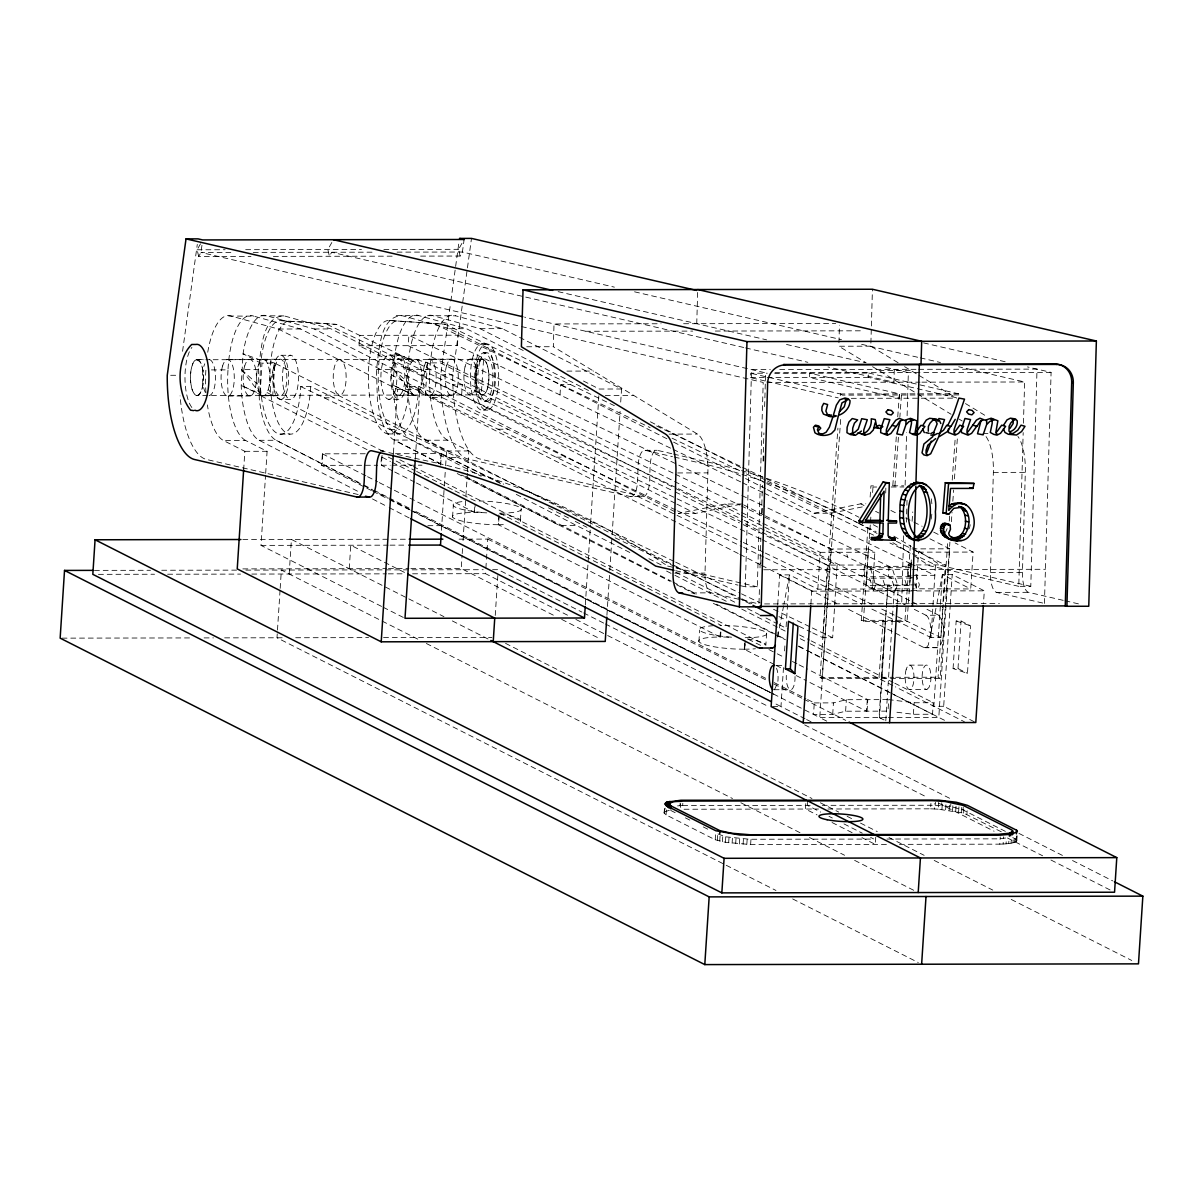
<?xml version="1.0" encoding="UTF-8"?>
<svg xmlns="http://www.w3.org/2000/svg" width="1203" height="1203" viewBox="0 0 1203 1203"><rect width="100%" height="100%" fill="white"/><g stroke="black" fill="none" stroke-linecap="round" stroke-linejoin="round"><path stroke-width="0.75" stroke-dasharray="5 3.75" d="M675.048 511.786L314.224 328.96L267.261 315.938A63.263 22.857 89.9 0 0 243.066 353.742L241.217 385.471A60.721 21.94 89.9 0 0 259.216 440.298L359.186 492.057M675.289 503.29L331.171 328.93L284.194 315.908C260.946 316.088 261.171 353.186 258.419 369.622L259.382 400.945L262.013 415.05A60.721 21.94 89.9 0 0 276.149 440.283L361.787 484.629M666.928 438.764L449.501 328.72L402.223 315.697C378.99 315.893 379.201 352.99 376.449 369.411L377.411 400.749L380.043 414.855A60.721 21.94 89.9 0 0 394.193 440.072L440.358 463.907M588.523 390.494L466.433 328.705L419.17 315.682A63.263 22.857 89.9 0 0 394.975 353.487L393.125 385.216A60.721 21.94 89.9 0 0 411.125 440.042L481.23 476.268M759.394 589.545L758.973 603.936L711.078 592.853A18.316 6.617 89.9 0 1 705.003 573.094L707.89 472.884A36.616 13.233 89.9 0 0 697.469 434.072L553.365 346.72L554.012 323.938L661.064 323.757M696.748 323.697L697.68 291.337M765.168 380.99L750.567 377.622L750.687 373.231L767.288 373.201M521.455 326.554L763.198 382.434L757.334 586.793L745.319 586.808L751.544 369.607L770.326 369.577M760.01 567.891L760.867 537.891M761.574 513.516L762.386 485.38M763.078 461.005L763.89 432.869M764.642 406.614L765.604 372.855L524.613 317.141M760.792 563.56L760.897 559.831M762.236 513.245L762.401 507.651M763.74 461.065L763.905 455.471M838.942 342.735L839.438 325.216M840.371 393.967L842.431 395.125L960.475 394.915L958.415 393.757L840.371 393.967L840.28 396.885L840.371 393.967L750.687 373.231M956.28 397.682L868.611 377.411L868.731 373.035L774.672 373.201M898.115 362.735L870.807 346.178L871.333 327.817M871.378 325.983L872.431 289.246M885.709 493.05L885.859 487.591M894.28 369.366L893.919 382.208L827.98 366.96M903.664 535.771L901.709 603.695L905.288 604.507M905.122 485.14L906.626 432.629M907.107 415.742L908.34 372.614L882.912 366.735M1042.685 603.034L996.55 592.372A18.316 6.617 89.9 0 1 990.475 572.598L993.362 472.403A36.616 13.233 89.9 0 0 985.934 436.463M918.701 369.321L1037.016 369.11L1030.791 586.327L1018.761 586.342L1023.182 432.599M1023.452 423.23L1024.625 381.983L958.701 366.75M1063.196 600.342L1028.52 592.327A18.316 6.617 89.9 0 1 1022.445 572.553L1025.317 472.343A36.616 13.233 89.9 0 0 1017.903 436.418M1044.445 603.44L1051.091 372.374L1027.467 366.915M322.735 453.832L322.133 464.102M673.936 561.35L310.554 386.524L300.72 386.539L300.314 393.712A56.767 20.511 89.9 0 1 276.57 432.975A56.767 20.511 89.9 0 1 260.269 370.765A56.767 20.511 89.9 0 1 281.171 320.66L336.93 324.419L676.718 487.907M310.554 386.524L310.148 393.697A56.767 20.511 89.9 0 1 286.404 432.96A56.767 20.511 89.9 0 1 270.104 370.75A56.767 20.511 89.9 0 1 291.006 320.645M675.77 509.997L418.794 386.343L408.96 386.358L408.554 393.531A56.767 20.511 89.9 0 1 384.81 432.794A56.767 20.511 89.9 0 1 368.509 370.584A56.767 20.511 89.9 0 1 389.411 320.479L445.155 324.239L614.372 405.667M418.794 386.343L418.373 393.516A56.767 20.511 89.9 0 1 394.629 432.779A56.767 20.511 89.9 0 1 378.343 370.569A56.767 20.511 89.9 0 1 399.246 320.464M367.035 449.636L260.028 395.441L261.998 363.171L274.69 363.126L736.281 596.883M383.08 451.305L272.735 395.411L274.84 362.84M760.491 538.914L359.035 345.757L359.682 335.366L458.072 335.201L457.441 345.592L671.439 448.569M461.636 395.125L462.283 384.734L452.448 384.749M560.012 394.96L560.643 384.569L570.478 384.539M766.206 530.959L837.123 565.079L832.656 637.725L822.822 637.74L824.536 609.801M824.656 607.936L827.288 565.094L741.168 523.666M911.438 578.117L869.574 578.192L863.784 575.41L864.416 565.019L827.288 565.094M913.257 578.117L910.31 576.703L910.942 566.312L889.092 566.342L888.446 576.733L891.408 578.162L895.363 590.387L897.573 584.929L892.07 567.771L763.8 506.057M864.416 565.019L867.258 566.387L866.626 576.778L910.31 576.703L907.483 575.335L908.13 564.944L945.302 564.899L942.671 607.741M942.566 609.59L940.851 637.53L931.017 637.545L935.468 564.914L889.889 542.974M243.638 469.997L244.841 451.32L223.608 440.584A60.721 21.94 89.9 0 1 207.367 404.93M381.562 606.417L261.021 545.38L265.547 475.275M265.668 473.426L267.096 451.29L245.728 440.539L223.608 440.584M280.058 590.192L276.991 637.77L775.965 890.461M280.179 588.357L281.367 570.057L417.997 639.244M289.186 574.011L291.412 539.425L443.952 616.673M371.291 490.478L321.652 465.35L322.404 453.832L365.441 453.757M349.246 568.718L350.765 545.23L406.012 573.199M381.441 457.02L380.9 465.245L390.238 465.23M382.058 455.366L381.411 465.245L393.08 471.155M393.426 452.96L397.546 389.381L278.359 329.021L231.653 316.209A63.263 22.857 89.9 0 0 207.457 354.013M415.351 458.208L419.802 389.336L300.615 328.975L253.773 316.163L225.683 316.028M440.659 465.155L441.411 453.621L394.644 453.696M441.456 530.312L444.193 487.877M444.313 486.042L445.516 467.591M445.636 465.741L446.584 450.99L425.501 440.238A60.721 21.94 89.9 0 1 407.772 369.577A63.263 22.857 89.9 0 1 433.546 315.863L480.102 328.675L524.012 350.915M452.569 517.064L453.32 505.531M553.32 615.154L461.245 568.523L462.087 555.455M462.208 553.591L462.569 547.997M463.05 540.523L465.832 497.606M465.952 495.741L467.396 473.335M467.516 471.471L468.854 450.945L447.621 440.193L425.501 440.238M483.576 359.351L485.17 360.93A17.865 6.451 89.9 0 1 488.779 380.283A17.865 6.451 89.9 0 1 482.989 394.885L481.29 394.764L483.576 359.351L205.788 359.727M474.493 507.546L474.177 512.493A33.985 5.729 3.7 0 0 454.614 518.643A33.985 5.729 3.7 0 0 498.388 524.719L499.516 513.185A33.985 5.729 3.7 0 0 519.125 507.019A33.985 5.729 3.7 0 0 475.35 500.944L469.922 498.433M486.764 512.869A33.985 5.729 3.7 0 0 474.599 512.478L475.23 504.252M567.5 615.184L485.531 573.681L485.771 570.042M485.877 568.222L486.358 560.944M486.478 559.124L487.771 539.094L455.982 539.155M728.672 637.199A33.985 5.729 3.7 0 0 720.056 637.004L498.313 524.703L498.944 514.824M495.245 615.44L497.967 573.35M520.433 520.132L521.17 508.598M585.32 604.959L590.508 524.914M590.628 523.049L599.049 392.749M606.913 615.259L609.695 572.252M609.816 570.387L611.996 536.718M612.116 534.854L620.101 411.441M620.703 402.088L621.56 388.99L502.358 328.645L455.666 315.818L427.576 315.682M886.416 844.386L750.627 844.581L725.424 842.28L715.214 839.769L666.071 814.882L664.086 812.957L664.627 806.927M664.342 813.619L664.703 808.221M664.086 812.957L665.139 808.145M666.071 814.882L666.417 809.484M677.53 805.89L679.996 805.694L680.191 802.702M680.432 807.454L680.657 803.845M679.996 805.694L682.672 805.574L682.868 802.566M698.913 641.59L699.65 630.056M720.056 637.004L720.371 632.056M720.883 632.056L720.567 637.004A33.985 5.729 3.7 0 0 699.65 642.372A33.985 5.729 3.7 0 0 736.116 649.049L744.732 649.244L745.274 641.004M715.214 839.769L715.68 832.566M717.349 840.476L717.695 835.062M719.74 841.108L720.191 833.905M722.432 841.709L722.898 834.506M725.424 842.28L725.785 836.882L714.717 832.702M728.672 842.792L729.138 835.589M774.386 664.507L744.221 649.244L744.792 640.988M732.101 843.258L732.567 836.055M744.642 649.229L745.183 640.988M735.68 843.664L736.025 838.265M739.364 844.01L739.83 836.807M743.093 844.265L743.559 837.062M746.822 844.461L747.289 837.258M750.627 844.581L751.093 837.378M766.627 633.124L765.875 644.658A33.985 5.729 3.7 0 0 745.995 638.748M777.724 604.568L779.634 574.884L789.469 574.869L817.814 589.214L914.295 588.808M783.484 667.605L780.973 706.567L805.018 718.747M784.567 650.913L784.927 645.349M786.115 626.808L789.469 574.869L783.95 604.041M810.882 604.117L811.724 591.139L779.634 574.884M817.814 589.214L820.19 552.327L761.815 522.734M805.799 803.634L805.439 809.048L817.078 814.927M807.559 802.356L807.363 805.363L820.672 812.1M807.589 699.529L814.281 702.913L813.544 714.447L832.702 714.417L845.604 711.214L887.979 711.138L888.731 699.62L914.13 702.747L933.287 702.717L932.551 714.251L913.393 714.281L893.423 711.815M765.364 515.907L830.687 549.034L819.784 717.62L828.521 722.041M832.702 714.417L833.438 702.883L846.356 699.695L888.731 699.62M845.604 711.214L846.356 699.695M868.386 548.974L874.852 552.237L872.476 588.869L866.025 585.59L868.386 548.974L830.687 549.034M867.288 699.65L866.536 711.184L807.89 681.484M867.047 711.184L867.799 699.65L809.153 669.951M886.476 607.861L887.889 585.56L866.025 585.59M875.739 837.198L875.273 844.401L861.965 837.664M885.799 720.792L893.182 605.786M893.318 603.921L894.265 589.094L887.889 585.56M897.182 603.966L898.024 590.989L894.265 589.094M911.318 559.876L909.663 585.515L887.799 585.56L886.325 607.861M915.257 550.538L918.49 552.162L916.115 588.793L970.731 588.959L973.107 552.072L955.107 542.959M913.393 714.281L914.13 702.747M940.34 606.147L933.859 706.296L964.355 721.74M940.46 604.282L942.385 574.613L952.22 574.583L984.31 590.838L983.468 603.831M827.859 809.002L930.581 808.822L930.927 803.424M929.934 538.824L949.708 548.824L938.791 717.409L947.573 721.845M930.581 808.822L934.475 808.972L934.821 803.559M822.25 805.333L935.212 805.258L935.408 802.266M974.189 721.725L943.693 706.281L950.175 606.117M950.295 604.267L952.22 574.583M1001.302 831.799L963.633 813.108L938.205 809.183L938.596 802.446M1005.392 831.378L963.032 809.935L953.362 807.213L941.588 805.694L941.784 802.687M941.934 809.469L942.4 802.266M953.077 668.582L956.159 621.004L961.062 621.004L970.535 625.801L967.468 673.364L953.077 668.582L957.994 668.567L967.468 673.364M945.603 809.814L945.949 804.416M957.994 668.567L961.062 621.004M949.152 810.236L949.498 804.837M950.641 806.762L950.836 803.754M952.535 810.717L952.881 805.318M955.708 811.258L956.054 805.845M958.626 811.83L958.986 806.431M961.257 812.446L961.603 807.048M963.032 809.935L963.227 806.927M963.633 813.108L963.859 809.514M966.911 814.371L967.137 810.777M899.438 844.356L999.783 844.16L1000.249 836.957M999.783 844.16L1003.107 844.025L1003.558 836.822M1003.107 844.025L1006.054 843.829L1006.4 838.416M1006.054 843.829L1008.715 843.544L1009.061 838.145M1008.715 843.544L1011.046 843.198L1011.392 837.799M1011.046 843.198L1013.016 842.792L1013.362 837.378M1013.016 842.792L1014.595 842.311L1014.941 836.912M1014.595 842.311L1015.753 841.784L1016.114 836.386M1015.753 841.784L1016.806 840.596L1016.279 835.664M1016.505 841.213L1016.971 834.01M1016.806 840.596L1017.016 834.566M738.206 553.515L425.396 395.14L427.501 362.584M441.065 453.621L440.343 463.576L394.193 440.072L411.125 440.042M945.077 609.38L940.129 678.372L822.07 678.582L820.01 677.424L837.92 428.118M822.07 678.582L827.032 609.575M827.168 607.71L840.822 417.501M896.115 621.455L863.333 621.515L861.273 620.357L868.115 525.094M870.13 497.08L870.927 485.862L876.401 485.862M863.333 621.515L869.152 540.553M869.288 538.703L870.34 523.937M870.476 522.087L870.867 516.553M872.596 492.553L872.987 487.02L870.927 485.862M898.415 437.321L894.852 486.989L892.791 485.832L896.4 435.486M897.739 416.839L899.393 393.862L809.709 373.141L809.589 377.516L899.273 398.238L899.393 393.862L901.453 395.02L899.874 417.095M911.272 562.628L907.047 621.44L904.987 620.282L910.626 541.831M912.1 521.29L912.761 511.937M931.829 514.147L930.836 521.651M940.129 678.372L938.054 677.229L947.799 541.606M949.272 521.094L949.678 515.516M952.22 480.102L955.287 437.23M945.212 607.515L949.904 542.237M951.378 521.726L952.039 512.403M952.851 501.215L953.648 490.027M954.445 478.839L957.393 437.817M907.032 500.237L906.4 522.177M182.57 351.321L197.292 244.389M201.954 245.307L200.961 252.465L198.69 256.495L250.976 256.404M671.725 453.666L657.184 450.298A18.316 6.617 89.9 0 0 650.056 467.02L649.695 479.877A18.316 6.617 89.9 0 1 642.567 496.598L630.552 496.613L468.057 459.05A82.27 29.714 89.9 0 1 440.704 374.84L450.599 302.945M450.854 301.096L458.975 242.104M642.567 496.598L480.072 459.035A82.27 29.714 89.9 0 1 452.719 374.825L467.185 269.743M467.441 267.893L471.501 238.405M783.604 605.861L777.394 638.688A16.406 5.925 89.9 0 0 777.935 630.327M848.611 609.425L923.889 647.53A16.406 5.925 89.9 0 0 928.31 644.913L936.52 605.605M936.866 603.786L942.385 574.613L970.731 588.959M969.392 528.538L970.22 524.734M268.329 389.381L274.69 363.126L262.72 359.276L259.487 362.449A18.316 6.617 89.9 0 0 260.465 394.073L262.104 395.531A18.316 6.617 89.9 0 0 267.051 392.584L268.329 389.381L272.735 395.411L260.028 395.441M414.012 395.276L393.125 385.216L414.012 395.276A18.316 6.617 89.9 0 0 418.96 392.328L427.606 362.87L440.298 362.87L739.665 514.463M945.408 532.478L947.152 528.613M915.994 574.267L919.408 584.884L917.182 590.342L873.498 590.417L875.724 584.959L870.205 567.801L867.258 566.387L889.107 566.342M198.69 256.495L197.142 249.773L201.893 241.337M331.817 242.525L327.848 249.547L329.411 256.269L331.682 252.254L743.74 347.487M460.132 256.044L458.569 249.322L464.132 239.487L462.403 252.028L460.132 256.044L417.17 256.119M376.449 369.411L393.396 369.381L412.373 393.802A18.316 6.617 89.9 0 1 411.396 362.193L414.614 359.02L427.606 362.87L673.454 487.365M774.627 689.379L777.679 682.778A12.21 4.406 89.9 0 0 776.536 668.251M926.911 689.454L929.062 687.334L930.536 682.522A12.21 4.421 89.9 0 0 927.693 665.515A12.21 4.421 89.9 0 0 922.13 676.146A12.21 4.421 89.9 0 0 926.911 689.454L909.964 689.484M664.898 811.754L669.304 810.296M886.912 839.047L998.069 838.837L1009.272 837.664M741.905 504.012L724.973 504.042L678.387 513.486L695.334 513.455L740.116 504.373M767.273 489.546L814.115 513.245L860.746 503.816L865.829 503.801M814.115 513.245L831.047 513.215L865.122 506.328M744.221 649.244L752.01 649.019A33.985 5.729 3.7 0 0 755.439 648.748M197.142 249.773L225.141 249.728M245.683 249.683L361.471 249.487M383.877 249.457L458.569 249.322M230.841 252.419L200.961 252.465L519.621 326.133M253.262 252.374L374.629 252.179M397.05 252.134L462.403 252.028L614.402 287.156M273.382 256.374L394.764 256.164M261.292 315.757L284.194 315.908M396.268 315.532L419.17 315.682M683.605 323.727L835.739 323.472M281.171 320.66L336.93 324.419M389.411 320.479L445.155 324.239M278.359 329.021L300.615 328.975M314.224 328.96L331.171 328.93M449.501 328.72L466.433 328.705M480.102 328.675L502.358 328.645M585.726 331.276L692.778 331.096M715.319 331.051L861.814 330.81M481.411 343.983L485.681 343.983M359.035 345.757L457.441 345.592M526.734 346.765L553.365 346.72M870.807 346.178L838.837 346.238L866.145 362.78M483.395 352.825L485.952 352.825M280.855 355.291L290.69 355.276M389.095 355.111L398.915 355.096M262.72 359.276L279.652 359.246M397.682 359.035L414.614 359.02M197.472 359.607L204.345 359.592M227.111 359.547L249.232 359.502M429.005 359.201L451.125 359.171M470.929 359.141L482.944 359.126M196.405 359.757L199.698 361.411A17.865 6.451 89.9 0 1 203.307 380.765A17.865 6.451 89.9 0 1 197.503 395.366L194.224 393.712A17.865 6.451 89.9 0 1 190.6 374.359A17.865 6.451 89.9 0 1 196.405 359.757L203.924 359.742M211.412 369.907L227.999 369.877A63.263 22.857 89.9 0 1 253.773 316.163M262.104 395.531L241.217 385.471L260.465 394.073L241.487 369.652L258.419 369.622M407.772 369.577L429.892 369.532A63.263 22.857 89.9 0 1 455.666 315.818M779.724 369.547L916.821 369.321M566.899 371.11L593.53 371.065M879.002 370.584L910.957 370.524M775.003 372.84L1051.091 372.374M170.676 375.291L179.262 375.276M440.704 374.84L452.719 374.825M750.567 377.622L765.319 377.592M767.168 377.592L868.611 377.411M766.928 382.419L920.054 382.163M921.919 382.163L1024.625 381.983M397.546 389.381L419.802 389.336M621.56 388.99L599.289 389.035L580.884 379.712M196.45 395.471A18 6.496 89.9 0 0 202.826 369.862A18 6.496 89.9 0 0 191.608 367.276A18 6.496 89.9 0 0 196.45 395.471L482.989 394.885M263.833 395.772L280.78 395.742M398.81 395.546L415.742 395.516M228.224 396.043L250.344 396.013M430.118 395.697L452.238 395.667M605.274 395.456L633.695 395.411M324.133 397.802L333.968 397.787M432.373 397.622L442.208 397.607M851.303 398.328L956.445 398.148M280.449 399.501A22.12 7.985 89.9 0 0 287.667 366.915A22.12 7.985 89.9 0 0 273.833 365.772A22.12 7.985 89.9 0 0 280.449 399.501L290.269 399.486A22.12 7.985 89.9 0 0 297.502 366.9A22.12 7.985 89.9 0 0 283.667 365.757A22.12 7.985 89.9 0 0 290.269 399.486M388.674 399.321A22.12 7.985 89.9 0 0 395.907 366.735A22.12 7.985 89.9 0 0 382.073 365.592A22.12 7.985 89.9 0 0 388.674 399.321L398.509 399.306A22.12 7.985 89.9 0 0 405.727 366.72A22.12 7.985 89.9 0 0 391.892 365.577A22.12 7.985 89.9 0 0 398.509 399.306M484.884 401.276L487.441 401.276M483.441 410.133L487.711 410.118M389.847 429.411L399.682 429.396M498.057 429.23L507.892 429.215M280.119 434.133L289.953 434.118M388.358 433.952L398.193 433.937M669.063 434.118L697.469 434.072M982.956 433.591L988.28 433.576M259.216 440.298L276.149 440.283L362.298 484.238M380.283 450.779L436.448 462.96M630.552 496.613A18.316 6.617 89.9 0 0 637.665 479.892L638.041 467.05A18.316 6.617 89.9 0 1 645.154 450.328L657.184 450.298M244.841 451.32L267.096 451.29M446.584 450.99L468.854 450.945M300.72 386.539L447.997 457.381L457.817 457.366M556.192 457.2L566.011 457.185M321.652 465.35L377.682 465.26M392.103 465.23L421.982 465.185M677.695 472.944L707.89 472.884M993.362 472.403L1025.317 472.343M892.791 485.832L903.709 485.817M872.987 487.02L876.641 487.02M891.212 486.989L903.964 486.974M427.862 525.696L441.11 525.666L773.454 694.131L410.99 510.583M629.831 552.493L576.372 525.44L559.44 525.47L461.847 475.02M242.795 539.515L407.351 539.23M261.021 545.38L388.148 545.17M390.013 545.154L406.84 545.124M912.024 548.899L949.708 548.824M820.19 552.327L874.852 552.237M918.49 552.162L973.107 552.072M870.205 567.801L912.069 567.726M242.841 568.899L386.569 568.643M388.434 568.643L408.975 568.613M410.84 568.613L461.245 568.523M94.435 570.372L150.51 570.282M161.728 570.252L236.51 570.132M245.848 570.117L483.245 569.711M492.598 569.696L498.207 569.681L581.921 612.086M763.71 569.771L1045.437 569.29M674.823 573.139L705.003 573.094M990.475 572.598L1022.445 572.553M98.435 574.342L154.54 574.237M167.638 574.222L240.555 574.102M251.788 574.072L386.419 573.846M388.283 573.846L405.125 573.816M412.599 573.801L485.531 573.681M907.483 575.335L911.137 575.335M912.957 575.335L934.836 575.305L912.882 564.733M863.784 575.41L836.476 575.47L762.191 539.726M875.724 584.959L919.408 584.884M811.724 591.139L984.31 590.838M691.545 592.899L711.078 592.853M996.55 592.372L1028.52 592.327M764.612 603.921L909.227 603.68M911.107 603.665L999.377 603.53M861.273 620.357L904.987 620.282M897.934 621.455L907.047 621.44M62.015 638.146L192.871 637.921M204.089 637.906L213.427 637.891M224.645 637.861L284.464 637.77M295.682 637.74L368.584 637.62M383.531 637.59L491.952 637.41M776.717 665.364L783.499 665.364M909.212 665.139L926.16 665.124M820.01 677.424L893.799 677.304M895.634 677.289L938.054 677.229M774.07 689.725L791.018 689.695M814.281 702.913L833.438 702.883M772.777 706.582L780.973 706.567L774.266 703.169M943.693 706.281L933.859 706.296L895.438 686.868M886.506 717.499L819.784 717.62L771.755 693.123M888.37 717.499L938.791 717.409L810.401 652.447M682.672 805.574L811.093 805.348M684.041 809.243L818.521 809.017M418.96 392.328L425.396 395.14L438.087 395.14M914.28 609.335L925.979 615.259L938.686 615.244C945.453 623.695 945.964 639.936 938.145 647.74L925.438 647.74M923.889 647.53L936.596 647.515M498.313 524.703L498.779 524.719A33.985 5.729 3.7 0 0 506.568 524.493M935.212 805.258L941.588 805.694M934.475 808.972L938.205 809.183M725.68 836.807L749.68 839.258L873.934 839.077L870.611 837.393M923.558 342.885L1007.738 362.344M634.552 291.818L841.499 339.652M861.634 344.314L918.415 357.426M920.25 357.847L940.385 362.509M558.132 291.652L766.627 339.847M786.491 344.449L865.047 362.599M868.731 373.035L958.415 393.757M745.574 347.923L807.845 362.314M767.003 381.411L838.235 397.877M673.545 454.087L711.725 462.914A4172.425 1507.344 89.9 0 1 858.942 517.245M645.154 450.328L672.432 456.629M674.251 457.05L699.71 462.929A4172.425 1507.344 89.9 0 1 856.446 522.192M1030.791 586.327L941.107 565.605A4172.425 1507.344 89.9 0 0 912.776 547.425M1018.761 586.342L929.092 565.621A4172.425 1507.344 89.9 0 0 913.363 555.335M1065.031 600.763L1081.452 604.553M358.163 494.523L206.63 459.501A82.27 29.714 89.9 0 1 180.044 395.892M667.65 566.057L757.334 586.793M675.77 570.733L737.995 585.124M739.815 585.545L745.319 586.808M956.159 621.004L970.535 625.801M412.93 360.013L394.975 353.487L411.396 362.193M261.021 360.268L243.066 353.742L259.487 362.449M656.582 425.982L741.003 466.599M742.687 467.411L857.513 522.643M859.198 523.455L876.085 531.591M896.34 541.335L911.543 548.643M913.227 549.455L945.302 564.899M435.321 324.254L650.131 427.621M672.071 438.178L744.687 473.11M746.371 473.922L764.943 482.854M766.627 483.666L874.686 535.666M673.124 449.381L740.672 481.877M742.356 482.689L762.612 492.433M764.296 493.245L911.197 563.921M762.116 505.245L408.87 335.291L408.223 345.682L673.575 473.35M675.274 474.162L739.499 505.065M741.183 505.877L891.423 578.162M678.402 488.719L742.567 519.591M744.251 520.403L764.506 530.147M327.096 324.434L673.635 491.17M675.319 491.982L739.484 522.854M677.454 510.809L741.619 541.681M743.304 542.493L763.559 552.237M765.243 553.049L871.619 604.222M881.754 609.109L940.851 637.53M408.96 386.358L741.905 546.568M743.604 547.38L763.86 557.124M765.544 557.936L861.784 604.237M871.919 609.124L931.017 637.545M675.635 562.162L739.785 593.034M741.484 593.846L760.055 602.793M773.559 609.289L810.702 627.154M812.401 627.966L832.656 637.725M447.997 457.381L503.711 484.192M615.139 537.816L674.236 566.252M675.936 567.064L740.086 597.921M741.785 598.748L751.905 603.62M778.927 616.613L785.679 619.861M799.183 626.357L811.002 632.041M812.702 632.868L822.822 637.74M908.13 564.944L910.942 566.312M884.055 719.965L879.047 717.514L886.205 609.71L879.543 717.514L884.235 719.965M267.051 392.584L272.735 395.411M890.867 510.448L897.453 513.786M905.694 517.952L912.28 521.29M913.919 522.117L922.16 526.297M933.693 532.132L940.28 535.455M860.746 503.816L864.04 505.486M875.573 511.32L878.867 512.989M650.417 421.802L744.071 469.2M745.74 470.057L765.815 480.208M767.484 481.05L831.047 513.215M673.62 442.148L743.86 477.696M745.529 478.538L765.604 488.704M741.334 515.305L916.942 604.237M926.972 609.319L938.686 615.244M675.124 488.223L760.416 531.41M762.085 532.252L904.235 604.252M739.89 554.372L759.95 564.538M761.634 565.38L838.581 604.342M737.95 597.726L751.334 604.507M441.411 453.621L501.636 484.117M548.493 507.846L568.568 518.012M575.26 521.41L586.959 527.335M648.868 558.688L662.251 565.455M675.635 572.237L735.875 602.748M747.574 608.673L759.288 614.598M765.98 617.996L777.694 623.921M779.364 624.763L787.739 629.004M799.454 634.943L809.484 640.026M811.153 640.868L893.137 682.387M894.806 683.229L933.287 702.717M666.582 571.079L673.259 574.463M674.928 575.305L726.717 601.5M741.755 609.109L785.183 631.079M800.221 638.688L808.566 642.913M810.236 643.755L893.769 686.026M457.2 473.531L670.101 581.335M676.552 584.733L695.169 594.041M713.364 603.35L785.439 639.755M798.702 646.522L808.852 651.605M399.802 459.772L411.516 465.696M413.185 466.553L765.98 645.244M499.561 513.17L721.304 625.47A33.985 5.729 3.7 0 0 718.071 625.515M760.567 645.349L745.018 637.695L752.762 637.485A33.985 5.729 3.7 0 0 762.732 630.748A33.985 5.729 3.7 0 0 720.792 625.47M768.943 649.59L775.634 652.988M777.318 653.831L784.01 657.229M792.401 661.47L797.424 664.011M799.093 664.868L807.469 669.109M388.313 457.095L414.96 470.599M416.629 471.441L453.275 489.997M454.945 490.839L468.268 497.591M382.088 457.26L390.449 461.501M392.118 462.343L412.178 472.508M394.734 471.997L414.734 482.117M416.388 482.959L474.689 512.493M776.055 665.364L782.762 668.763M796.16 675.545L806.221 680.642M322.404 453.832L365.907 475.847M367.577 476.704L377.607 481.786M379.291 482.629L392.674 489.41M394.343 490.253L767.439 679.199M774.13 682.582L805.92 698.687M487.771 539.094L767.138 680.582M773.83 683.966L802.281 698.372M803.95 699.214L845.769 720.402M372.945 491.32L387.832 498.869M389.486 499.696L409.336 509.756M806.627 719.559L811.439 721.995M583.605 612.928L603.695 623.109M605.365 623.951L767.785 706.206M804.627 724.853L950.295 798.627M1018.941 833.393L1062.475 855.438M1072.52 860.536L1112.715 880.882M1012.776 837.604L1016.054 839.258M575.861 619.425L605.981 634.673M607.65 635.53L927.182 797.333M938.896 803.273L994.099 831.228M1007.482 837.995L1042.61 855.784M1050.971 860.025L1111.196 890.521M561.696 619.395L600.207 638.898M505.546 643.349L811.965 798.521M820.341 802.762L838.747 812.085M847.123 816.326L853.829 819.709M860.521 823.108L877.258 831.589M888.987 837.529L924.145 855.333M934.19 860.416L992.791 890.1M1011.212 899.423L1131.767 960.475M452.343 620.928L488.207 639.079M829.002 816.326L832.326 818.01M843.98 823.905L862.28 833.183M832.04 822.506L853.664 833.453M383.231 607.274L403.321 617.44M426.358 643.485L732.507 798.521M740.868 802.747L801.093 833.258M809.454 837.483L844.596 855.273M854.626 860.356L916.521 891.709M670.718 810.431L675.605 812.897M685.379 817.845L690.266 820.326M703.304 826.927L708.191 829.408M792.702 898.942L918.28 962.535M743.589 504.869L763.679 515.064M724.973 504.042L740.04 511.681M741.725 512.538L760.146 521.876M676.958 504.132L695.334 513.455M465.456 476.358L671.379 581.229M673.048 582.087L696.492 594.026M716.582 604.252L785.228 639.214M798.612 646.041L805.318 649.44M806.987 650.297L889.017 692.071M890.686 692.928L932.551 714.251M363.968 485.08L372.313 489.35M373.998 490.207L387.366 497.019M389.035 497.877L409.095 508.102M415.772 511.516L770.085 692.281M516.282 494.388L576.372 525.44M363.441 485.486L388.223 498.313M389.877 499.17L441.11 525.666M372.509 498.959L387.516 506.719M389.171 507.591L409.17 517.937M904.536 366.629L917.393 374.419M919.002 375.396L955.919 397.772M965.483 403.561L986.204 416.133M872.581 366.674L951.062 414.253M959.032 419.08L962.22 421.02M393.396 369.381L408.96 383.411M241.487 369.652L257.051 383.667M481.29 394.764L479.696 393.231A17.865 6.451 89.9 0 1 476.072 373.877A17.865 6.451 89.9 0 1 481.877 359.261M420.238 389.125L425.396 395.14M914.821 583.004L917.182 590.342M905.002 580.282L907.363 587.635M883.182 580.327L885.543 587.665M869.574 578.192L873.498 590.417M846.867 554.643L847.679 557.109M931.287 498.824L931.964 504.508M873.228 524.703A4172.425 1507.344 89.9 0 1 877.995 527.275M893.814 536.147A4172.425 1507.344 89.9 0 1 911.197 546.463M858.04 523.034A4172.425 1507.344 89.9 0 1 877.062 533.455M892.867 542.673A4172.425 1507.344 89.9 0 1 910.205 553.335M438.268 463.381A4172.425 1507.344 89.9 0 1 666.086 565.019M381.998 450.99A18.316 6.617 89.9 0 1 383.727 450.764M205.292 392.298A18 6.496 89.9 0 1 204.766 363.772M209.487 359.577A18 6.496 89.9 0 1 215.457 379.02A18 6.496 89.9 0 1 208.465 395.456M264.434 359.517A18.316 6.617 89.9 0 1 269.261 385.366M795.033 676.537A12.21 4.406 89.9 0 1 790.446 689.71A12.21 4.406 89.9 0 1 786.311 675.319M481.681 512.403A33.985 5.729 3.7 0 1 454.328 506.523A33.985 5.729 3.7 0 1 465.426 501.29M731.544 637.199A33.985 5.729 3.7 0 1 700.853 631.169A33.985 5.729 3.7 0 1 713.514 625.695M416.343 359.261A18.316 6.617 89.9 0 1 421.17 385.11M925.979 615.259A16.406 5.925 89.9 0 1 930.31 638.417M500.553 514.222A33.985 5.729 3.7 0 1 517.636 522.884M191.863 407.516A33.173 11.985 89.9 0 1 184.976 377.321A33.173 11.985 89.9 0 1 191.924 347.381M245.728 440.539A60.721 21.94 89.9 0 1 227.999 369.877M205.984 392.734A60.721 21.94 89.9 0 1 205.878 369.922M447.621 440.193A60.721 21.94 89.9 0 1 429.892 369.532M883.137 620.327L879.032 677.319L881.092 678.477L885.197 621.485L883.137 620.327M340.84 359.592L339.141 359.502A17.865 6.451 89.9 0 0 333.336 374.118A17.865 6.451 89.9 0 0 336.96 393.471L340.238 395.125A17.865 6.451 89.9 0 0 346.043 380.524A17.865 6.451 89.9 0 0 342.434 361.171L340.84 359.592M477.08 366.795A18 6.496 89.9 0 0 481.922 394.99A18 6.496 89.9 0 0 488.298 369.381A18 6.496 89.9 0 0 477.08 366.795M465.05 366.81A18 6.496 89.9 0 0 469.892 395.005A18 6.496 89.9 0 0 476.283 369.411A18 6.496 89.9 0 0 465.05 366.81M275.156 365.637A18.316 6.617 89.9 0 0 279.051 395.501A18.316 6.617 89.9 0 0 286.434 371.336A18.316 6.617 89.9 0 0 275.156 365.637M393.186 365.426A18.316 6.617 89.9 0 0 397.08 395.306A18.316 6.617 89.9 0 0 404.464 371.141A18.316 6.617 89.9 0 0 393.186 365.426M906.205 669.409A12.21 4.421 89.9 0 0 908.806 689.334A12.21 4.421 89.9 0 0 913.739 673.214A12.21 4.421 89.9 0 0 906.205 669.409M473.275 355.562A33.173 11.985 89.9 0 0 480.328 409.697A33.173 11.985 89.9 0 0 493.711 365.907A33.173 11.985 89.9 0 0 473.275 355.562M477.531 355.562A33.173 11.985 89.9 0 0 484.583 409.682A33.173 11.985 89.9 0 0 497.967 365.907A33.173 11.985 89.9 0 0 477.531 355.562M479.982 361.306A24.301 8.782 89.9 0 0 485.155 400.96A24.301 8.782 89.9 0 0 494.959 368.885A24.301 8.782 89.9 0 0 479.982 361.306M477.426 361.306A24.301 8.782 89.9 0 0 482.598 400.96A24.301 8.782 89.9 0 0 492.403 368.885A24.301 8.782 89.9 0 0 477.426 361.306M222.615 365.938A18.316 6.617 89.9 0 0 226.51 395.802A18.316 6.617 89.9 0 0 233.893 371.652A18.316 6.617 89.9 0 0 222.615 365.938M244.735 365.892A18.316 6.617 89.9 0 0 248.63 395.772A18.316 6.617 89.9 0 0 256.013 371.607A18.316 6.617 89.9 0 0 244.735 365.892M446.629 365.547A18.316 6.617 89.9 0 0 450.508 395.426A18.316 6.617 89.9 0 0 457.907 371.261A18.316 6.617 89.9 0 0 446.629 365.547M424.509 365.592A18.316 6.617 89.9 0 0 428.403 395.456A18.316 6.617 89.9 0 0 435.787 371.306A18.316 6.617 89.9 0 0 424.509 365.592"/><path stroke-width="1.5" d="M523.034 289.833L521.395 346.765L665.515 434.118A36.616 13.233 89.9 0 1 675.921 472.944L673.048 573.139A18.316 6.617 89.9 0 0 679.109 592.914L739.364 606.838L761.213 606.808L767.634 383.171A18.316 17.007 -77 0 1 785.228 364.885L1056.775 364.434A18.316 17.007 -77 0 1 1073.317 382.644L1066.911 606.282L1088.76 606.252L1096.369 341.005L872.431 289.246L523.034 289.833L746.973 341.607L1096.369 341.005M739.364 606.838L746.973 341.607M846.025 400.283L844.295 406.764L839.468 411.697M892.385 538.312L888.1 535.997L888.16 523.049L896.536 523.034L896.596 521.049L888.22 521.064L889.318 482.914L882.912 482.147L859.137 520.673L859.092 522.328L883.197 523.064L882.882 534.012L881.694 537.335L878.1 538.327L871.393 537.576L871.333 539.561L895.122 540.297L895.167 538.297L889.077 537.546L895.167 538.297M862.401 523.094L862.446 521.44L886.205 482.914L889.318 482.914M875.167 422.734L873.318 429.967L869.934 433.516L864.792 435.275L858.085 432.674M874.626 540.327L874.686 538.342M871.393 537.576L876.942 537.32L879.258 535.245L879.889 522.297M883.243 521.064L865.243 521.094L884.1 491.215L883.243 521.064L879.949 520.313L880.701 494.177M900.37 420.629L896.821 433.907L902.415 434.975L905.859 424.839L909.032 421.591L913.498 419.937L910.205 419.17L911.513 420.614L911.423 423.802L909.573 432.584L913.032 434.494L916.325 435.26L919.844 433.426L924.912 426.464L920.972 425.321L916.1 431.997M905.934 423.697L906.009 420.975L899.212 418.358L895.769 420.208L887.197 432.042M912.415 606.162L915.859 486.162M915.964 482.403L919.348 364.283M921.002 364.659L921.678 341.306L697.74 289.547M928.28 431.23L928.415 426.358L930.069 423.11L933.152 419.862L936.114 419.847L932.806 419.08L935.769 420.674L937.137 423.847L933.859 432.012L930.791 433.606M948.475 428.809L948.37 432.494L955.137 435.125L958.611 433.291L963.633 426.433L959.814 425.2L954.881 431.952M961.483 428.809L961.377 432.494L968.054 435.17L971.618 433.336L976.686 426.373M981.077 420.494L977.528 433.772L983.122 434.839L986.565 424.704L989.738 421.456L994.204 419.802L990.911 419.035L992.219 420.479L992.129 423.667L990.28 432.448L993.738 434.358L997.031 435.125L1000.55 433.291L1005.618 426.328L1001.678 425.185L996.806 431.862M986.64 423.561L986.716 420.824L979.919 418.223L976.475 420.073L967.904 431.907M1013.212 420.403L1013.121 423.561L1009.934 428.418M1066.911 606.282L1065.256 605.906L1071.678 382.268A18.316 17.007 -77 0 0 1055.121 364.043L783.589 364.509L785.228 364.885M92.571 570.372L64.526 570.417L60.15 638.146L704.793 964.595L1138.474 963.859L1142.85 896.145L1114.384 881.724M240.931 539.515L95.067 539.771L92.826 574.342L721.845 892.882L1114.549 892.22L1116.79 857.634L849.123 722.086M243.638 469.997L237.232 568.899L381.216 641.816L605.229 641.44L606.793 617.124M381.216 641.816L393.306 454.824M415.23 460.072L405.005 618.297L584.478 617.996L585.199 606.823M584.478 617.996L440.493 545.079L441.215 534.012M493.23 641.635L494.749 618.147L407.682 574.057M666.312 805.799L666.537 802.206L680.898 800.251L938.791 800.175L956.295 802.251L967.483 805.378L1016.64 830.265L1017.377 831.604L1011.618 834.19L1000.37 835.153L739.95 835.002L715.8 830.762L666.642 805.875L664.673 803.95L666.537 802.206M667.665 807.123L668.011 801.709M669.048 807.228C668.041 799.815 678.537 802.055 682.973 801.078L932.34 800.642L945.002 801.484L963.317 805.424L1012.189 830.175L1012.61 834.296M669.109 808.205L669.409 803.694M669.65 804.882L669.876 801.288M670.823 808.927L671.018 805.92L669.244 804.221M704.793 964.595L709.168 896.882L64.526 570.417M719.695 833.679L719.89 830.671L671.018 805.92M721.845 892.882L724.086 858.31L95.067 539.771M777.604 606.417L771.138 706.582L803.213 722.823L975.798 722.537L983.347 605.68M785.424 668.868L788.491 621.289L797.965 626.086L794.882 673.65L785.424 668.868L790.341 668.853L794.882 673.65M790.341 668.853L793.288 623.109M803.213 722.823L810.762 605.966M889.558 722.687L897.062 605.831M918.205 892.551L920.43 857.98L875.859 835.393M921.633 964.235L926.009 896.506M1009.377 836.16L1009.573 833.168L1012.806 831.288M1010.715 835.754L1010.911 832.762M1012.355 834.822L1012.685 830.747M1016.4 833.859L1016.64 830.265M900.085 510.989C897.303 472.854 940.19 473.847 935.363 511.696C938.46 550.403 895.288 549.064 900.085 510.989L903.378 511.741C903.182 522.042 904.566 535.876 915.423 540.448M903.378 511.741C903.318 500.132 908.445 480.493 923.603 483.335M961.874 507.26L953.768 508.343L948.956 513.997L942.866 512.899L945.287 482.704L974.039 483.426L972.956 488.403L950.52 488.448L948.761 510.343C966.204 489.35 982.415 520.688 969.603 535.515C961.949 547.621 932.566 537.53 942.761 523.561L945.979 523.516L950.175 525.275L950.445 529.38L948.716 533.23L949.378 535.561C967.904 550.297 977.813 508.643 958.58 506.508L963.753 508.042M946.159 513.666L948.581 483.471L945.287 482.704M954.58 538.207L951.287 537.44C966.791 540.613 969.392 515.2 960.46 507.275M696.612 290.434L471.501 238.405L459.486 238.42L464.132 239.487L202.69 239.938L198.044 238.871L186.029 238.886L167.247 375.306A82.27 29.714 89.9 0 0 194.6 459.516L357.096 497.08L369.126 497.065A18.316 6.617 89.9 0 0 376.238 480.328L376.614 467.486A18.316 6.617 89.9 0 1 380.359 452.448M952.235 539.982C946.054 538.448 940.024 529.23 946.054 524.328L949.272 524.282M838.671 414.464L841.995 402.855L847.995 399.591L844.701 398.825M918.761 538.267C903.573 530.042 905.558 493.065 920.28 485.516C934.611 489.441 934.28 541.185 915.468 537.5C930.716 530.042 929.708 496.403 919.303 485.185M833.619 414.343L836.386 405.11L839.799 399.817L844.987 398.043L848.28 398.81L850.055 400.749C850.055 407.471 844.747 413.366 838.506 415.336L834.837 430.027L831.438 433.576C826.281 436.178 819.754 436.163 814.942 432.794L813.439 427.26L815.439 425.17L818.732 425.937L820.747 428.163L818.882 430.163M937.979 421.366L938.911 418.539L944.535 419.591L938.926 435.997M962.054 427.095L964.956 418.494L970.55 419.561L967.092 429.666L966.986 432.869L968.28 434.223M931.272 441.08L926.896 452.403M832.807 417.08L829.378 427.185L826.16 432.193L823.047 433.802L818.476 433.802L821.769 434.569L818.792 432.975L817.393 429.757L818.702 427.005L815.408 426.238M934.099 432.734L932.701 436.734L923.904 444.012L922.024 452.839L923.829 454.884L927.137 455.651L930.716 453.742L938.566 437.065L947.272 431.651L950.656 426.418L946.731 425.276L943.453 430.298L938.671 433.651M922.821 425.411L926.28 420.073L929.663 418.313L936.31 419.065L939.633 420.87L940.821 423.546M1003.528 425.276L1006.986 419.937L1010.37 418.178L1015.482 418.93L1017.242 420.87C1017.888 425.546 1014.866 430.148 1010.385 431.591M955.242 419.351L950.956 426.403M896.265 426.539L899.498 421.546L902.4 420.042M976.971 426.403L980.204 421.411L983.107 419.907M895.979 426.509L890.912 433.471L887.348 435.306L880.671 432.629L880.776 428.945L884.25 418.629L889.844 419.697L886.385 429.802L886.28 433.005L887.573 434.358L884.28 433.591M861.453 431.05L855.423 435.291L850.31 434.539L846.972 432.689L847.123 427.306L848.897 422.058L852.235 418.539L857.649 419.892L854.416 423.185L852.732 428.148L852.581 433.065L853.919 434.509L850.626 433.742L855.062 432.103L858.235 429.185L861.694 418.704L867.288 419.727L863.814 429.847L863.724 433.05L865.047 434.494L861.739 433.727L863.122 433.727C869.228 431.576 871.889 424.885 871.228 418.794L875.258 419.546L876.611 426.163L877.979 427.682M935.663 438.614L927.829 445.155L926.13 450.117L926.039 453.32L927.333 454.674M963.859 503.982C958.851 502.448 952.896 502.508 948.641 505.846L951.934 506.598M876.04 426.915L879.167 425.245L882.822 426.704L879.498 428.433L874.37 427.682M937.408 433.486L934.265 435.155L930.896 435.155M905.318 420.103L910.445 418.343L917.167 420.945L915.047 432.96L916.445 434.313L913.152 433.546M986.024 419.967L991.167 418.208L997.873 420.809L995.753 432.824L997.152 434.178M1009.573 833.168L998.355 834.326L749.965 834.747L731.304 833.228L719.89 830.671M912.13 539.681L918.671 539.666M948.941 539.23L956.716 539.861M831.604 415.08L826.957 415.095L830.25 415.847L827.303 414.238L825.89 411.05L827.619 404.539L823.694 403.381L821.95 406.885L821.844 410.479L823.438 414.073L830.055 416.629L834.957 416.629M1010.069 433.471L1013.106 433.471L1017.798 430.163L1021.061 425.155L1025.001 426.298L1021.603 431.516L1016.55 435.02L1008.309 434.268L1004.986 432.463L1003.422 428.885M948.581 483.471L974.039 483.426M865.543 520.328L879.949 520.313M886.596 520.298L896.596 521.049M409.231 539.23L442.884 539.17M871.333 539.561L882.506 539.545M408.719 545.124L440.493 545.079M679.109 592.914L682.672 592.914M1065.256 605.906L759.559 606.417L761.213 606.808M760.371 615.545L773.078 615.515A16.406 5.925 89.9 0 1 776.897 622.327M761.92 647.815L758.281 647.831L413.847 473.35M759.83 648.041L772.537 648.011M724.086 858.31L1116.79 857.634M709.168 896.882L1142.85 896.145M976.054 425.997L972.746 425.23M895.348 426.133L892.04 425.366M942.866 512.899L948.956 513.997M193.698 410.614L190.585 410.178C176.901 393.08 175.864 360.268 191.668 344.479L195.939 344.464A33.173 11.985 89.9 0 1 208.931 379.201A33.173 11.985 89.9 0 1 194.841 410.178M1055.121 364.043L1056.775 364.434M1071.678 382.268L1073.317 382.644M333.411 239.713L552.643 290.389M1011.873 418.96L1015.167 419.712L1013.858 419.712L1010.776 422.975L1009.122 426.223L1008.986 431.095L1011.843 434.238M186.029 238.886L522.779 316.72M925.874 432.599L929.167 433.366M833.363 415.276L836.671 416.027M969.663 487.651L972.956 488.403M917.062 482.087L920.355 482.854M926.551 484.749L920.31 482.568M913.633 482.598L916.942 483.365M910.521 484.102L913.814 484.854M921.272 486.523L924.581 487.29M922.927 488.749L926.22 489.516M907.709 486.583L911.002 487.35M882.912 482.147L886.205 482.914M924.235 491.862L927.528 492.629M905.182 490.072L908.491 490.839M957.753 502.929L961.047 503.681M966.37 504.884L960.565 503.215M951.678 503.937L954.971 504.689M903.092 494.373L906.4 495.14M962.024 508.568L965.317 509.335M963.272 510.388L966.565 511.14M901.543 499.29L904.851 500.057M964.881 515.14L968.174 515.907M900.551 504.824L903.844 505.591M965.287 521.155L968.595 521.922M944.43 523.185L947.738 523.952M964.43 528.207L967.723 528.974M942.761 523.561L946.054 524.328M946.881 524.508L950.175 525.275M941.438 524.688L944.746 525.44M940.581 526.297L943.874 527.064M900.19 517.561L903.483 518.313M940.265 528.162L943.558 528.929M962.31 533.44L965.603 534.207M940.46 530.568L943.754 531.32M960.776 535.335L964.084 536.087M900.897 523.335L904.19 524.102M958.986 536.673L962.28 537.44M941.212 532.764L944.505 533.53M956.911 537.485L960.22 538.252M942.52 534.794L945.814 535.546M922.957 530.523L926.265 531.275M954.565 537.771L957.874 538.523M944.355 536.613L947.663 537.38M957.979 539.756L961.272 540.508M954.19 540.087L957.498 540.854M902.205 528.343L905.498 529.094M921.423 533.576L924.731 534.327M859.137 520.673L862.446 521.44M919.663 535.756L922.972 536.508M904.13 532.538L907.423 533.305M917.678 537.064L920.987 537.816M906.491 535.876L909.784 536.643M909.167 538.252L912.46 539.019M915.393 540.147L918.686 540.914M879.588 533.245L882.882 534.012M879.258 535.245L882.551 535.997M891.814 539.53L895.122 540.297M878.401 536.568L881.694 537.335M876.942 537.32L880.235 538.072M874.807 537.561L878.1 538.327M365.471 496.207L369.126 497.065M673.936 570.312L655.635 566.087A4172.425 1507.344 89.9 0 0 426.253 463.396L371.712 450.794A18.316 6.617 89.9 0 0 364.584 467.516L364.223 480.358A18.316 6.617 89.9 0 1 357.096 497.08M753.003 605.35L773.078 615.515M490.884 640.447L806.025 800.04M807.649 800.852L874.235 834.566M770.912 701.469L410.84 518.794M947.648 425.636L953.738 413.396L958.896 398.088L964.505 399.14L954.069 429.666L953.979 432.869L955.272 434.223M922.716 429.02L924.28 432.599M775.424 645.139A16.406 5.925 89.9 0 1 771.003 647.8M772.912 689.56A12.21 4.406 89.9 0 1 769.364 675.349A12.21 4.406 89.9 0 1 774.476 665.53M888.055 409.742L885.904 411.982L887.919 414.208L891.228 414.96L893.378 412.734L891.348 410.509L888.055 409.742M968.761 409.606L966.61 411.847L968.626 414.073L971.934 414.824L974.084 412.599L972.054 410.373L968.761 409.606M827.108 819.724A21.97 3.699 3.7 0 0 862.596 819.664A21.97 3.699 3.7 0 0 833.123 813.754A21.97 3.699 3.7 0 0 827.108 819.724"/></g></svg>
